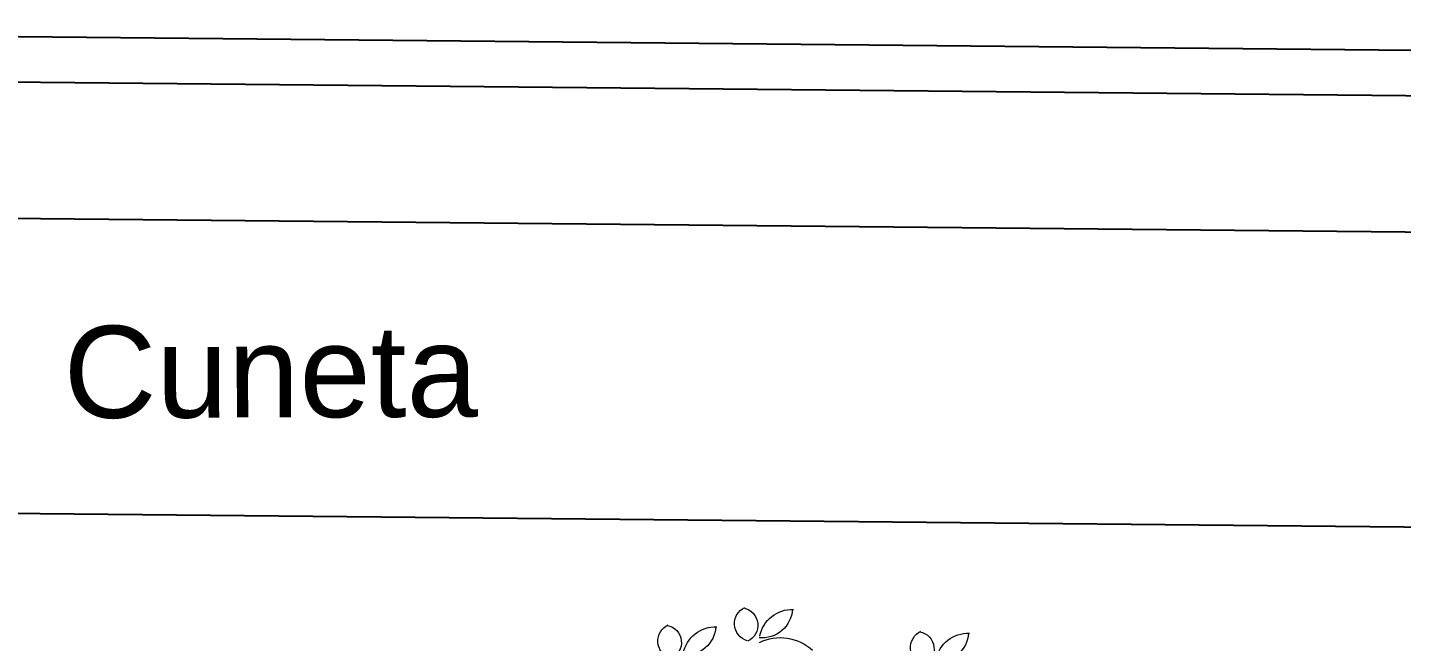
# Model space of a CAD drawing. Header units: millimetres. Extents: x 793 to 3159, y 750 to 2095.
# Drawn here: x 1319.14 to 1325.19, y 996.3 to 999 of the extents above; entities that cross this region are included whole.
import ezdxf

# ---------------------------------------------------------------- set-up
doc = ezdxf.new("R2010")
doc.units = ezdxf.units.MM
doc.linetypes.add('XR-CASETA$0$CONTINUA', pattern=[0])
doc.linetypes.add('XR-CASETA$0$GYM$0$CONTINUA', pattern=[0])
for name, color, linetype in [('XR-CASETA$0$A-Piso', 1, 'Continuous'), ('XR-CASETA$0$A-TEXTO', 1, 'Continuous'), ('XR-CASETA$0$GYM$0$A-VEGETACION', 65, 'Continuous')]:
    doc.layers.add(name, color=color, linetype=linetype)
doc.styles.add('XR-CASETA$0$kobalt', font='arial.ttf')

# ---------------------------------------------------------------- blocks, each defined once
blk = doc.blocks.new('XR-CASETA$0$GYM$0$XR-CONJUNTO$0$A$C458D45B7')
at = {"lineweight": 0, "extrusion": (2.43104e-07, 5.45806e-06, -1)}
for centre, major_axis, start_param, end_param in [((-0.369, 2.486), (0.0578, 0.0526, 0), 2.569534, 5.006064), ((-0.4208, 2.4779), (0.0521, -0.0572, 0), 4.051015, 6.582941), ((-0.3287, 2.5601), (0.0917, -0.1007, 0), -0.777492, 0.800951), ((-0.1915, 2.4072), (0.0977, -0.1073, 0), 2.477681, 3.902549), ((-0.7044, 2.4029), (0.0578, 0.0526, 0), 2.569534, 5.006064), ((-0.7561, 2.3949), (0.0521, -0.0572, 0), 4.051015, 6.582941), ((-0.6641, 2.477), (0.0917, -0.1007, 0), -0.777492, 0.800951), ((-0.5269, 2.3242), (0.0977, -0.1073, 0), 2.477681, 3.902549), ((-0.2404, 2.2159), (0.156, 0.1421, 0), 4.983233, 6.17178), ((0.4079, 2.3965), (0.0578, 0.0526, 0), 2.569534, 5.006064), ((0.3562, 2.3885), (0.0521, -0.0572, 0), 4.051015, 6.582941), ((0.4482, 2.4707), (0.0917, -0.1007, 0), -0.777492, 0.800951), ((0.5854, 2.3178), (0.0977, -0.1073, 0), 2.477681, 3.902549)]:
    blk.add_ellipse(centre, major_axis=major_axis, ratio=1, start_param=start_param, end_param=end_param, dxfattribs=at)

msp = doc.modelspace()

# ---------------------------------------------------------------- linework, layer by layer
at = {"layer": 'XR-CASETA$0$A-Piso', "color": 3, "linetype": 'XR-CASETA$0$CONTINUA', "ltscale": 0.5, "elevation": 290.82668}
for points in [[(1315.05719, 998.99821), (1333.1692, 998.82124)], [(1314.53767, 998.80328), (1333.16725, 998.62125)]]:
    msp.add_lwpolyline(points, dxfattribs=at)
at = {"layer": 'XR-CASETA$0$A-Piso', "linetype": 'XR-CASETA$0$CONTINUA', "ltscale": 0.5, "elevation": 290.82668}
for points in [[(1314.53873, 998.20324), (1333.16139, 998.02128)], [(1314.54101, 996.90414), (1333.1487, 996.72233)]]:
    msp.add_lwpolyline(points, dxfattribs=at)

# ---------------------------------------------------------------- block references
at = {"layer": 'XR-CASETA$0$GYM$0$A-VEGETACION', "linetype": 'XR-CASETA$0$GYM$0$CONTINUA', "ltscale": 0.5, "rotation": 358.8631387915189}
msp.add_blockref('XR-CASETA$0$GYM$0$XR-CONJUNTO$0$A$C458D45B7', (1322.64776, 993.88144, -1.22597), dxfattribs=at)

# ---------------------------------------------------------------- texts
at = {"layer": 'XR-CASETA$0$A-TEXTO', "extrusion": (-0.01568, 0.003727, 0.99987), "insert": (1319.2968, 997.68429, 293.51482), "char_height": 0.405, "attachment_point": 1, "text_direction": (0.999872, 0.003094, 0.015669), "style": 'XR-CASETA$0$kobalt'}
msp.add_mtext_dynamic_manual_height_columns('Cuneta', width=62.3352715, gutter_width=1.5, heights=[0], dxfattribs=at)

doc.saveas('drawing.dxf')
